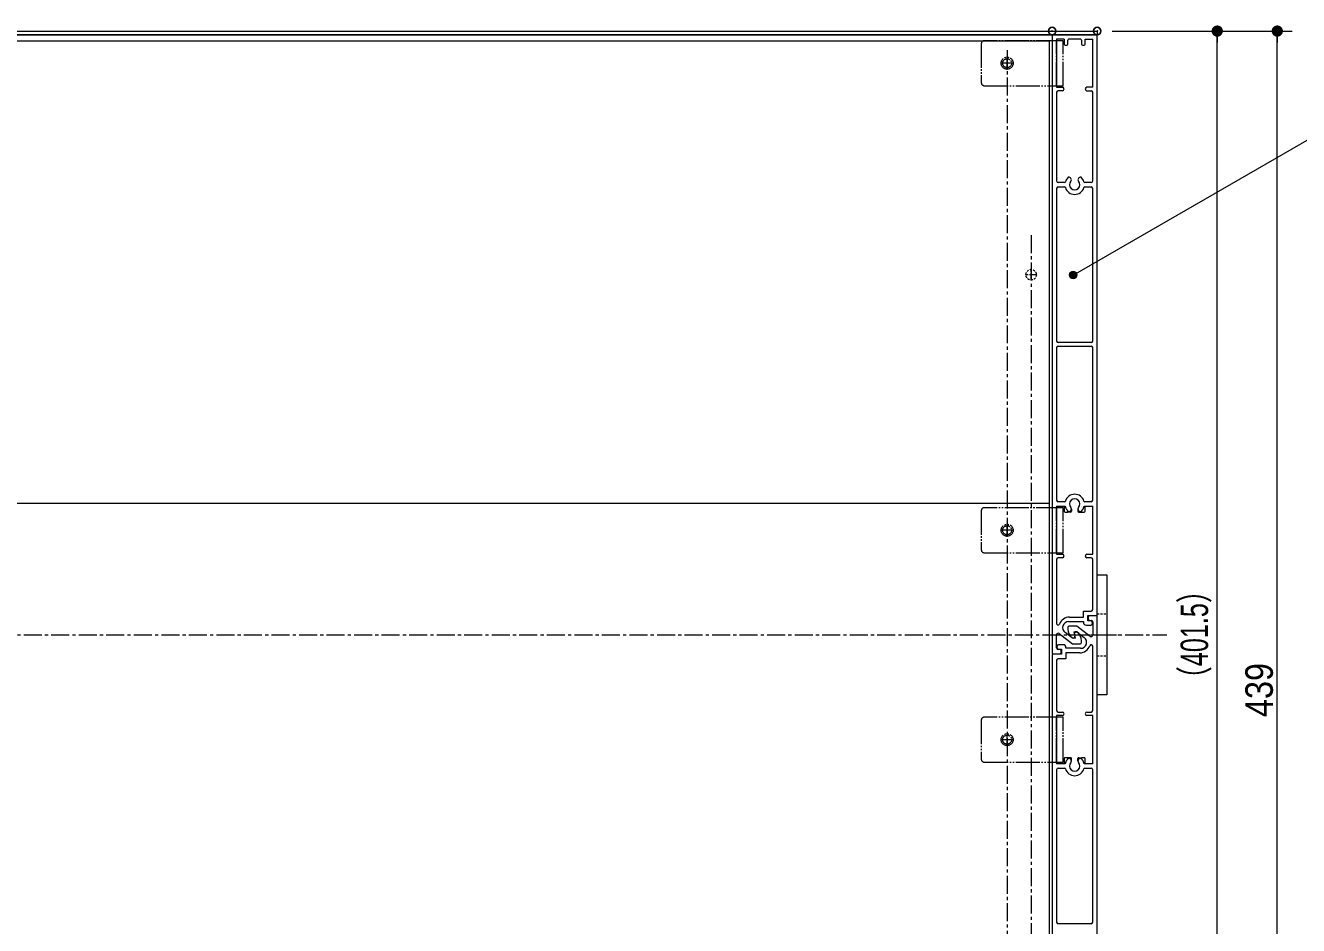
# Model space of a CAD drawing. Units: millimetres, scale not verified. Extents: x -1516 to 1516, y -761 to 761.
# Drawn here: x -420.9 to 3.2, y -28.8 to 271.2 of the extents above; entities that cross this region are included whole.
import ezdxf
from ezdxf.enums import TextEntityAlignment as Align

# ---------------------------------------------------------------- set-up
doc = ezdxf.new("R2010")
doc.units = ezdxf.units.MM
doc.header["$LTSCALE"] = 5
doc.header["$PDMODE"] = 32
doc.header["$PDSIZE"] = 2.5
for name, pattern in [('USER1', [2.91, 1.76, -0.4, 0.35, -0.4]), ('USER2', [1.11, 0.71, -0.4]), ('USER3', [10.5, 8, -0.5, 0.5, -0.5, 0.5, -0.5]), ('USER4', [9.172222, 5.997222, -1.058333, 1.058333, -1.058333])]:
    doc.linetypes.add(name, pattern=pattern)
for name, color, linetype, lineweight in [('0-0_2寸法-3', 7, 'Continuous', 15), ('0-1_3一般', 7, 'Continuous', 15), ('0-3_2寸法-1', 7, 'Continuous', 15), ('0-4_0', 7, 'Continuous', 25)]:
    doc.layers.add(name, color=color, linetype=linetype, lineweight=lineweight)
doc.layers.add('0-5_Defpoints', color=7, linetype='Continuous')
doc.styles.add('ＭＳ Ｐゴシック', font='')
doc.styles.get('ＭＳ Ｐゴシック').set_extended_font_data('MS PGothic')

# ---------------------------------------------------------------- blocks, each defined once
blk = doc.blocks.new('グループ-14')
at = {"layer": '0-1_3一般'}
for p, q in [((1915, 440.25), (1931, 440.25)), ((1915, 377.75), (1915, 440.25)), ((1931, 440.25), (1931, 377.75)), ((1915, 302.75), (1915, 377.75)), ((1931, 377.75), (1931, 302.75)), ((1915, 240.25), (1915, 302.75)), ((1931, 302.75), (1931, 240.25)), ((1931, 240.25), (1915, 240.25))]:
    blk.add_line(p, q, dxfattribs=at)
at = {"layer": '0-1_3一般', "linetype": 'USER2'}
for p, q in [((1915, 375.25), (1931, 375.25)), ((1915, 305.25), (1931, 305.25))]:
    blk.add_line(p, q, dxfattribs=at)
at = {"layer": '0-1_3一般', "linetype": 'USER1'}
blk.add_line((1891.06, 340.25), (1950.56, 340.25), dxfattribs=at)
blk = doc.blocks.new('グループ-17')
at = {"layer": '0-1_3一般', "linetype": 'USER3'}
for p, q in [((1722, 1325.5), (1722, 1260.5)), ((1853.5, 1330.5), (1727, 1330.5)), ((1847, 1255.5), (1847, 1330.5)), ((1858.5, 1330.5), (1853.5, 1330.5)), ((1858.5, 1255.5), (1858.5, 1330.5)), ((1765, 1282), (1765, 1304)), ((1776, 1293), (1754, 1293)), ((1727, 1255.5), (1853.5, 1255.5)), ((1853.5, 1255.5), (1858.5, 1255.5)), ((1853.5, 552.25), (1727, 552.25)), ((1847, 477.25), (1847, 552.25)), ((1722, 547.25), (1722, 482.25)), ((1776, 514.75), (1754, 514.75)), ((1765, 503.75), (1765, 525.75)), ((1727, 477.25), (1853.5, 477.25)), ((1722, 198.24), (1722, 133.24)), ((1853.5, 203.24), (1727, 203.24)), ((1847, 128.24), (1847, 203.24)), ((1858.5, 203.24), (1853.5, 203.24)), ((1858.5, 128.24), (1858.5, 203.24)), ((1765, 154.74), (1765, 176.74)), ((1776, 165.74), (1754, 165.74)), ((1727, 128.24), (1853.5, 128.24)), ((1853.5, 128.24), (1858.5, 128.24))]:
    blk.add_line(p, q, dxfattribs=at)
blk.add_lwpolyline([(1853.5, 477.25), (1858.5, 477.25), (1858.5, 552.25), (1853.5, 552.25)], dxfattribs=at)
for centre, radius in [((1765, 1293), 10), ((1765, 1293), 7.5), ((1765, 514.75), 10), ((1765, 514.75), 7.5), ((1765, 165.74), 10), ((1765, 165.74), 7.5)]:
    blk.add_circle(centre, radius, dxfattribs=at)
for centre, start, end in [((1727, 1325.5), 90, 180), ((1727, 1260.5), 180, 270), ((1727, 547.25), 90, 180), ((1727, 482.25), 180, 270), ((1727, 198.24), 90, 180), ((1727, 133.24), 180, 270)]:
    blk.add_arc(centre, 5, start, end, dxfattribs=at)
blk = doc.blocks.new('グループ-18')
at = {"layer": '0-1_3一般'}
for p, q in [((1840, 1338), (1840, 310)), ((1912.5, 1340.5), (1842.5, 1340.5)), ((1915, 374), (1915, 1338)), ((1860, 1333), (1847.5, 1333)), ((1847.5, 1333), (1847.5, 1253)), ((1860, 1333), (1860, 1324.5)), ((1861.5, 1323), (1864.5, 1323)), ((1866, 1324.5), (1866, 1331.5)), ((1887.5, 1333), (1867.5, 1333)), ((1889, 1331.5), (1889, 1324.5)), ((1890.5, 1323), (1893.5, 1323)), ((1895, 1324.5), (1895, 1333)), ((1895, 1333), (1907.5, 1333)), ((1907.5, 1253), (1907.5, 1333)), ((1847.5, 1253), (1857, 1253)), ((1907.5, 1253), (1898, 1253)), ((1847.5, 1244.5), (1847.5, 1096.75)), ((1857, 1247), (1850, 1247)), ((1898, 1247), (1905, 1247)), ((1907.5, 1096.75), (1907.5, 1244.5)), ((1847.5, 1084.25), (1847.5, 830)), ((1860.54, 1094.25), (1850, 1094.25)), ((1850, 1086.75), (1860.54, 1086.75)), ((1905, 1094.25), (1894.46, 1094.25)), ((1894.46, 1086.75), (1905, 1086.75)), ((1907.5, 830), (1907.5, 1084.25)), ((1905, 827.5), (1850, 827.5)), ((1847.5, 819), (1847.5, 564.75)), ((1850, 821.5), (1905, 821.5)), ((1907.5, 564.75), (1907.5, 819)), ((1847.5, 554.75), (1847.5, 474.75)), ((1847.5, 554.75), (1860, 554.75)), ((1860.54, 562.25), (1850, 562.25)), ((1860, 554.75), (1860, 546.25)), ((1905, 562.25), (1894.46, 562.25)), ((1895, 554.75), (1907.5, 554.75)), ((1895, 546.25), (1895, 554.75)), ((1907.5, 474.75), (1907.5, 554.75)), ((1861.5, 544.75), (1866, 544.75)), ((1870.48, 544.75), (1866, 544.75)), ((1871.98, 550.02), (1871.98, 546.25)), ((1883.02, 550.02), (1883.02, 546.25)), ((1884.52, 544.75), (1889, 544.75)), ((1889, 544.75), (1893.5, 544.75)), ((1847.5, 474.75), (1857, 474.75)), ((1857, 468.75), (1850, 468.75)), ((1898, 474.75), (1907.5, 474.75)), ((1905, 468.75), (1898, 468.75)), ((1847.5, 466.25), (1847.5, 359)), ((1907.5, 382.5), (1907.5, 466.25)), ((1868.91, 370), (1892, 370)), ((1892, 380), (1905, 380)), ((1892, 370), (1892, 380)), ((1907, 359), (1907, 361.5)), ((1847.5, 318.5), (1847.5, 340.61)), ((1874, 335), (1861.45, 344.54)), ((1879.16, 335), (1877.15, 342.5)), ((1897, 356.5), (1904.5, 356.5)), ((1879.16, 335), (1874, 335)), ((1889, 328), (1889, 330.5)), ((1841.5, 308.5), (1852.5, 308.5)), ((1852.5, 316), (1850, 316)), ((1855, 311), (1855, 313.5))]:
    blk.add_line(p, q, dxfattribs=at)
at = {"layer": '0-1_3一般', "linetype": 'USER3'}
for p, q in [((1860, 554.75), (1861.69, 554.75)), ((1893.31, 554.75), (1895, 554.75)), ((1866, 544.75), (1866, 547.02)), ((1889, 547.02), (1889, 544.75))]:
    blk.add_line(p, q, dxfattribs=at)
at = {"layer": '0-1_3一般'}
for points in [[(1867.51, 362.5), (1892, 362.5), (1892, 361.5)], [(1904.5, 364), (1899.5, 364), (1899.5, 372.5), (1913.5, 372.5)], [(1851.51, 342.6), (1874, 325.5), (1886.5, 325.5)]]:
    blk.add_lwpolyline(points, dxfattribs=at)
for centre, radius, start, end in [((1842.5, 1338), 2.5, 90, 180), ((1912.5, 1338), 2.5, 0, 90), ((1861.5, 1324.5), 1.5, 180, 270), ((1864.5, 1324.5), 1.5, 270, 0), ((1867.5, 1331.5), 1.5, 90, 180), ((1887.5, 1331.5), 1.5, 0, 90), ((1890.5, 1324.5), 1.5, 180, 270), ((1893.5, 1324.5), 1.5, 270, 0), ((1857, 1250), 3, 0, 90), ((1898, 1250), 3, 90, 180), ((1850, 1244.5), 2.5, 90, 180), ((1857, 1250), 3, 270, 0), ((1898, 1250), 3, 180, 270), ((1905, 1244.5), 2.5, 0, 90), ((1877.5, 1090.5), 16.25, 130.5698, 162.79601), ((1867.98, 1098.98), 4, 318.28389, 105.23813), ((1887.02, 1098.98), 4, 74.76187, 221.71611), ((1877.5, 1090.5), 16.25, 17.20399, 49.4302), ((1850, 1096.75), 2.5, 180, 270), ((1850, 1084.25), 2.5, 90, 180), ((1860.54, 1095.75), 1.5, 270, 342.79601), ((1860.54, 1085.25), 1.5, 17.20399, 90), ((1877.5, 1090.5), 16.25, 197.20399, 342.79601), ((1877.5, 1090.5), 8.75, 138.28389, 41.71611), ((1894.46, 1095.75), 1.5, 197.20399, 270), ((1894.46, 1085.25), 1.5, 90, 162.79601), ((1905, 1096.75), 2.5, 270, 0), ((1905, 1084.25), 2.5, 0, 90), ((1850, 830), 2.5, 180, 270), ((1905, 830), 2.5, 270, 0), ((1850, 819), 2.5, 90, 180), ((1905, 819), 2.5, 0, 90), ((1877.5, 558.5), 16.25, 17.20399, 162.79601), ((1850, 564.75), 2.5, 180, 270), ((1860.54, 563.75), 1.5, 270, 342.79601), ((1877.5, 558.5), 8.75, 318.28389, 221.71611), ((1867.98, 550.02), 4, 0, 41.71611), ((1887.02, 550.02), 4, 138.28389, 180), ((1894.46, 563.75), 1.5, 197.20399, 270), ((1905, 564.75), 2.5, 270, 0), ((1861.5, 546.25), 1.5, 180, 270), ((1870.48, 546.25), 1.5, 270, 0), ((1884.52, 546.25), 1.5, 180, 270), ((1893.5, 546.25), 1.5, 270, 0), ((1850, 466.25), 2.5, 90, 180), ((1857, 471.75), 3, 0, 90), ((1857, 471.75), 3, 270, 0), ((1898, 471.75), 3, 90, 180), ((1898, 471.75), 3, 180, 270), ((1905, 466.25), 2.5, 0, 90), ((1905, 382.5), 2.5, 270, 0), ((1868.91, 352.5), 17.5, 90, 161.03442), ((1867.51, 352.5), 10, 90, 232.75146), ((1897, 361.5), 5, 180, 270), ((1904.5, 361.5), 2.5, 0, 90), ((1913.5, 374), 1.5, 270, 0), ((1850, 359), 2.5, 180, 341.03442), ((1850, 340.61), 2.5, 52.75146, 180), ((1879.56, 343.15), 2.5, 57.4938, 195), ((1871.5, 330.5), 17.5, 0, 57.4938), ((1904.5, 359), 2.5, 270, 0), ((1850, 318.5), 2.5, 180, 270), ((1886.5, 328), 2.5, 270, 0), ((1841.5, 310), 1.5, 180, 270), ((1852.5, 313.5), 2.5, 0, 90), ((1852.5, 311), 2.5, 270, 0)]:
    blk.add_arc(centre, radius, start, end, dxfattribs=at)
at = {"layer": '0-1_3一般', "linetype": 'USER3'}
for centre, radius, start, end in [((1877.5, 558.5), 16.25, 193.34236, 224.95254), ((1877.5, 558.5), 16.25, 315.04746, 346.65764), ((1877.5, 558.5), 16.25, 224.95254, 229.4302), ((1867.98, 550.02), 4, 254.76187, 0), ((1887.02, 550.02), 4, 180, 285.23813), ((1877.5, 558.5), 16.25, 310.5698, 315.04746)]:
    blk.add_arc(centre, radius, start, end, dxfattribs=at)
blk = doc.blocks.new('グループ-19')
at = {"layer": '0-1_3一般'}
for p, q in [((1900, 369.5), (1900, 367)), ((1913.5, 372), (1902.5, 372)), ((1902.5, 364.5), (1905, 364.5)), ((1907.5, 362), (1907.5, 339.89)), ((1915, -657.5), (1915, 370.5)), ((1866, 352.5), (1866, 350)), ((1881, 355), (1868.5, 355)), ((1875.84, 345.5), (1877.85, 338)), ((1903.49, 337.9), (1881, 355)), ((1848, 321.5), (1848, 319)), ((1858, 324), (1850.5, 324)), ((1863, 318), (1863, 319)), ((1907.5, 214.25), (1907.5, 321.5)), ((1840, 306.5), (1840, -657.5)), ((1855.5, 308), (1841.5, 308)), ((1847.5, 298), (1847.5, 214.25)), ((1850.5, 316.5), (1855.5, 316.5)), ((1855.5, 316.5), (1855.5, 308)), ((1887.49, 318), (1863, 318)), ((1857, 205.75), (1847.5, 205.75)), ((1847.5, 205.75), (1847.5, 125.75)), ((1850, 211.75), (1857, 211.75)), ((1898, 211.75), (1905, 211.75)), ((1860, 134.25), (1860, 125.75)), ((1866, 135.75), (1861.5, 135.75)), ((1870.48, 135.75), (1866, 135.75)), ((1871.98, 130.48), (1871.98, 134.25)), ((1883.02, 130.48), (1883.02, 134.25)), ((1884.52, 135.75), (1889, 135.75)), ((1893.5, 135.75), (1889, 135.75)), ((1860, 125.75), (1847.5, 125.75)), ((1847.5, 115.75), (1847.5, -138.5)), ((1850, 118.25), (1860.54, 118.25)), ((1894.46, 118.25), (1905, 118.25)), ((1907.5, -138.5), (1907.5, 115.75)), ((1905, -141), (1850, -141))]:
    blk.add_line(p, q, dxfattribs=at)
at = {"layer": '0-1_3一般', "linetype": 'USER3'}
for p, q in [((1866, 133.48), (1866, 135.75)), ((1889, 135.75), (1889, 133.48)), ((1861.69, 125.75), (1860, 125.75)), ((1895, 125.75), (1893.31, 125.75))]:
    blk.add_line(p, q, dxfattribs=at)
at = {"layer": '0-1_3一般'}
for points in [[(1875.84, 345.5), (1881, 345.5), (1893.55, 335.96)], [(1886.09, 310.5), (1863, 310.5), (1863, 300.5), (1850, 300.5)], [(1907.5, 125.75), (1907.5, 205.75), (1898, 205.75)], [(1907.5, 125.75), (1895, 125.75), (1895, 134.25)]]:
    blk.add_lwpolyline(points, dxfattribs=at)
for centre, radius, start, end in [((1902.5, 369.5), 2.5, 90, 180), ((1902.5, 367), 2.5, 180, 270), ((1905, 362), 2.5, 0, 90), ((1913.5, 370.5), 1.5, 0, 90), ((1868.5, 352.5), 2.5, 90, 180), ((1883.5, 350), 17.5, 180, 237.4938), ((1905, 339.89), 2.5, 232.75146, 0), ((1850.5, 321.5), 2.5, 90, 180), ((1850.5, 319), 2.5, 180, 270), ((1858, 319), 5, 0, 90), ((1875.44, 337.35), 2.5, 237.4938, 15), ((1886.09, 328), 17.5, 270, 341.03443), ((1887.49, 328), 10, 270, 52.75146), ((1905, 321.5), 2.5, 0, 161.03442), ((1841.5, 306.5), 1.5, 90, 180), ((1850, 298), 2.5, 90, 180), ((1850, 214.25), 2.5, 180, 270), ((1905, 214.25), 2.5, 270, 0), ((1857, 208.75), 3, 0, 90), ((1857, 208.75), 3, 270, 0), ((1898, 208.75), 3, 90, 180), ((1898, 208.75), 3, 180, 270), ((1861.5, 134.25), 1.5, 90, 180), ((1877.5, 122), 8.75, 138.28389, 41.71611), ((1870.48, 134.25), 1.5, 0, 90), ((1867.98, 130.48), 4, 318.28389, 0), ((1884.52, 134.25), 1.5, 90, 180), ((1887.02, 130.48), 4, 180, 221.71611), ((1893.5, 134.25), 1.5, 0, 90), ((1850, 115.75), 2.5, 90, 180), ((1860.54, 116.75), 1.5, 17.20399, 90), ((1877.5, 122), 16.25, 197.20399, 342.79601), ((1894.46, 116.75), 1.5, 90, 162.79601), ((1905, 115.75), 2.5, 0, 90), ((1850, -138.5), 2.5, 180, 270), ((1905, -138.5), 2.5, 270, 0)]:
    blk.add_arc(centre, radius, start, end, dxfattribs=at)
at = {"layer": '0-1_3一般', "linetype": 'USER3'}
for centre, radius, start, end in [((1877.5, 122), 16.25, 135.04746, 166.65764), ((1877.5, 122), 16.25, 130.5698, 135.04746), ((1867.98, 130.48), 4, 0, 105.23813), ((1887.02, 130.48), 4, 74.76187, 180), ((1877.5, 122), 16.25, 44.95254, 49.4302), ((1877.5, 122), 16.25, 13.34236, 44.95254)]:
    blk.add_arc(centre, radius, start, end, dxfattribs=at)
blk = doc.blocks.new('グループ-21')
at = {"layer": '0-1_3一般'}
for p, q in [((-2050.28, 1346.5), (1915.02, 1346.5)), ((1915.02, 1340.5), (-2050.28, 1340.5)), ((-1975, 1340.5), (1840, 1340.5)), ((1842.5, 1340.5), (1912.5, 1340.5)), ((1842.5, 1340.5), (1912.5, 1340.5)), ((1915.02, 1346.5), (1915.02, 1340.5)), ((1835, 1330), (1835, 560))]:
    blk.add_line(p, q, dxfattribs=at)
at = {"layer": '0-1_3一般', "linetype": 'USER4'}
blk.add_line((1805, 1006.65), (1805, -343.35), dxfattribs=at)
at = {"layer": '0-1_3一般', "linetype": 'USER1'}
for p, q in [((1814.63, 940.5), (1795.38, 940.5)), ((1805, 930.88), (1805, 950.13))]:
    blk.add_line(p, q, dxfattribs=at)
at = {"layer": '0-1_3一般'}
blk.add_lwpolyline([(-1970, 560), (-1970, 1330), (1835, 1330)], dxfattribs=at)
blk.add_lwpolyline([(-1970, 560), (1835, 560), (1835, -210), (-1970, -210)], close=True, dxfattribs=at)
at = {"layer": '0-1_3一般', "linetype": 'USER2'}
blk.add_circle((1805, 940.5), 8.75, dxfattribs=at)
blk = doc.blocks.new('グループ-22')
at = {"layer": '0-1_3一般', "linetype": 'USER4'}
for p, q in [((1765, 1314.78), (1765, -640.22)), ((-2166, 340.5), (2031, 340.5))]:
    blk.add_line(p, q, dxfattribs=at)
at = {"layer": '0-1_3一般'}
for name in ['グループ-21', 'グループ-18', 'グループ-17', 'グループ-14', 'グループ-19']:
    blk.add_blockref(name, (0, 0), dxfattribs=at)
blk = doc.blocks.new('_Dot')
at = {"layer": '0-4_0'}
blk.add_line((-2.5, 0), (-5, 0), dxfattribs=at)
for points in [[(0, 0), (-2.5, 0), (-2.48, 0.313)], [(0, 0), (-2.48, -0.313), (-2.5, 0)], [(0, 0), (-2.48, 0.313), (-2.421, 0.622)], [(0, 0), (-2.421, -0.622), (-2.48, -0.313)], [(0, 0), (-2.421, 0.622), (-2.324, 0.92)], [(0, 0), (-2.324, -0.92), (-2.421, -0.622)], [(0, 0), (-2.324, 0.92), (-2.191, 1.204)], [(0, 0), (-2.191, -1.204), (-2.324, -0.92)], [(0, 0), (-2.191, 1.204), (-2.023, 1.469)], [(0, 0), (-2.023, -1.469), (-2.191, -1.204)], [(0, 0), (-2.023, 1.469), (-1.822, 1.711)], [(0, 0), (-1.822, -1.711), (-2.023, -1.469)], [(0, 0), (-1.822, 1.711), (-1.594, 1.926)], [(0, 0), (-1.594, -1.926), (-1.822, -1.711)], [(0, 0), (-1.594, 1.926), (-1.34, 2.111)], [(0, 0), (-1.34, -2.111), (-1.594, -1.926)], [(0, 0), (-1.34, 2.111), (-1.064, 2.262)], [(0, 0), (-1.064, -2.262), (-1.34, -2.111)], [(0, 0), (-1.064, 2.262), (-0.773, 2.378)], [(0, 0), (-0.773, -2.378), (-1.064, -2.262)], [(0, 0), (-0.773, 2.378), (-0.468, 2.456)], [(0, 0), (-0.468, -2.456), (-0.773, -2.378)], [(0, 0), (-0.468, 2.456), (-0.157, 2.495)], [(0, 0), (-0.157, -2.495), (-0.468, -2.456)], [(0, 0), (-0.157, 2.495), (0.157, 2.495)], [(0, 0), (0.157, -2.495), (-0.157, -2.495)], [(0, 0), (0.157, 2.495), (0.468, 2.456)], [(0, 0), (0.468, 2.456), (0.773, 2.378)], [(0, 0), (0.773, 2.378), (1.064, 2.262)], [(0, 0), (1.064, 2.262), (1.34, 2.111)], [(0, 0), (1.34, 2.111), (1.594, 1.926)], [(0, 0), (1.594, 1.926), (1.822, 1.711)], [(0, 0), (1.822, 1.711), (2.023, 1.469)], [(0, 0), (2.023, 1.469), (2.191, 1.204)], [(0, 0), (2.191, 1.204), (2.324, 0.92)], [(0, 0), (2.324, 0.92), (2.421, 0.622)], [(0, 0), (2.421, 0.622), (2.48, 0.313)], [(0, 0), (2.48, 0.313), (2.5, 0)], [(0, 0), (0.468, -2.456), (0.157, -2.495)], [(0, 0), (0.773, -2.378), (0.468, -2.456)], [(0, 0), (1.064, -2.262), (0.773, -2.378)], [(0, 0), (1.34, -2.111), (1.064, -2.262)], [(0, 0), (1.594, -1.926), (1.34, -2.111)], [(0, 0), (1.822, -1.711), (1.594, -1.926)], [(0, 0), (2.023, -1.469), (1.822, -1.711)], [(0, 0), (2.191, -1.204), (2.023, -1.469)], [(0, 0), (2.324, -0.92), (2.191, -1.204)], [(0, 0), (2.421, -0.622), (2.324, -0.92)], [(0, 0), (2.48, -0.313), (2.421, -0.622)], [(0, 0), (2.5, 0), (2.48, -0.313)]]:
    blk.add_solid(points, dxfattribs=at)

msp = doc.modelspace()

# ---------------------------------------------------------------- hatches: boundary and pattern name
at = {"layer": '0-0_2寸法-3'}
msp.add_hatch(color=256, dxfattribs=at).paths.add_polyline_path([(-70.623, 188, 1), (-73.127, 188, 1)])

# ---------------------------------------------------------------- linework, layer by layer
msp.add_line((-71.875, 188), (26.125, 244.58), dxfattribs=at)
msp.add_circle((-71.875, 188), 1.252, dxfattribs=at)
at = {"layer": '0-3_2寸法-1'}
for p, q in [((-58.875, 269.3), (-18.875, 269.3)), ((-18.875, 269.3), (1.125, 269.3)), ((-23.875, -128.448), (-23.875, 265.548)), ((-3.875, -165.948), (-3.875, 265.548))]:
    msp.add_line(p, q, dxfattribs=at)
at = {"layer": '0-5_Defpoints'}
for p in [(-78.875, 269.3), (-63.875, 269.3), (-63.875, 269.3), (-23.875, 269.3), (-3.875, 269.3)]:
    msp.add_point(p, dxfattribs=at)

# ---------------------------------------------------------------- block references
at = {"layer": '0-1_3一般', "xscale": 0.2, "yscale": 0.2}
msp.add_blockref('グループ-22', (-446.875, 0), dxfattribs=at)
at = {"layer": '0-3_2寸法-1', "xscale": 0.7503418, "yscale": 0.7503418, "rotation": 90}
for p in [(-23.875, 269.3), (-3.875, 269.3)]:
    msp.add_blockref('_Dot', p, dxfattribs=at)

# ---------------------------------------------------------------- texts
at = {"layer": '0-3_2寸法-1', "style": 'ＭＳ Ｐゴシック'}
for s, height, width, p in [('（401.5）', 9.171, 0.7, (-24.171, 48.884)), ('439', 9.164, 0.9, (-2.611, 40.701))]:
    msp.add_text(s, height=height, rotation=90, dxfattribs=dict(at, width=width)).set_placement(p, align=Align.BOTTOM_LEFT)

doc.saveas('drawing.dxf')
